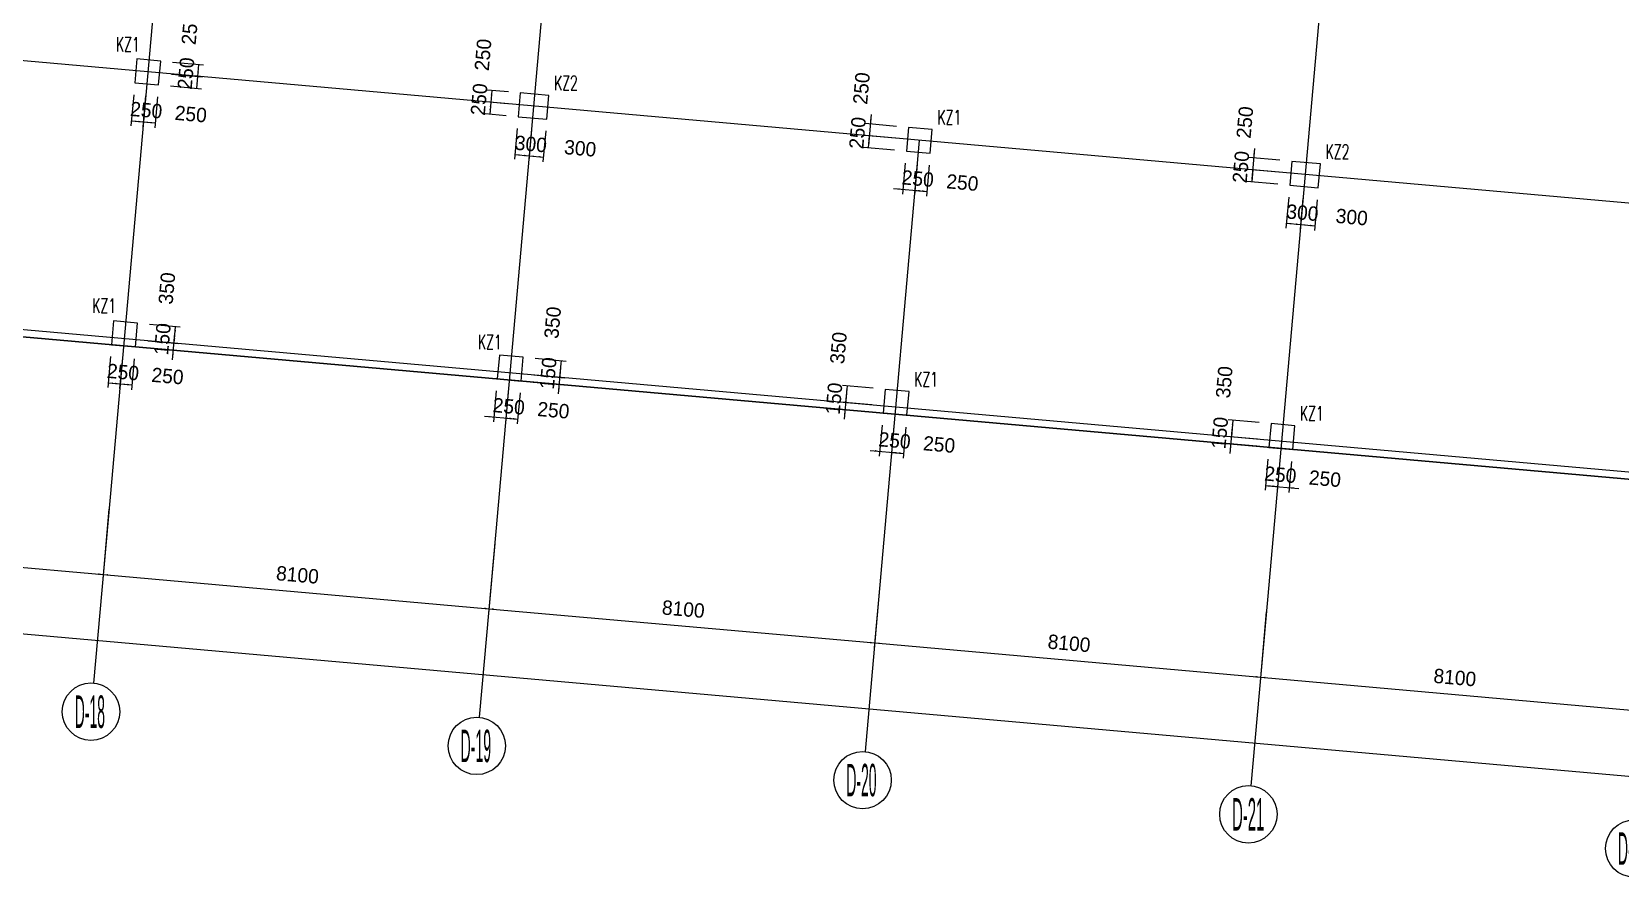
# Model space of a CAD drawing. Extents: x 387171 to 699106, y 11966 to 245688.
# Drawn here: x 605497 to 638718, y 35811 to 53493 of the extents above; entities that cross this region are included whole.
import ezdxf

# ---------------------------------------------------------------- set-up
doc = ezdxf.new("R2010")
doc.units = 0
doc.header["$LTSCALE"] = 100
doc.header["$MEASUREMENT"] = 0
for name, color, linetype in [('COLU', 7, 'Continuous'), ('DIM', 3, 'Continuous'), ('DOTE', 253, 'Continuous'), ('L-AXIS', 3, 'Continuous'), ('NUM', 7, 'Continuous')]:
    doc.layers.add(name, color=color, linetype=linetype)
doc.styles.get("Standard").update_dxf_attribs({"font": 'standard'})
doc.styles.add('tk', font='tk')
doc.dimstyles.get("Standard").update_dxf_attribs({"dimtxt": 300, "dimasz": 100, "dimexe": 100, "dimexo": 250, "dimgap": 100, "dimtad": 0, "dimtoh": 1, "dimdec": 0, "dimdsep": 46, "dimcen": 0.09, "dimclrt": 7, "dimadec": 0, "dimazin": 0, "dimtfac": 1, "dimtdec": 4, "dimtofl": 0, "dimtmove": 0, "dimatfit": 3, "dimfxl": 1, "dimtolj": 1, "dimtzin": 0, "dimarcsym": 0})

# ---------------------------------------------------------------- blocks, each defined once
blk = doc.blocks.new('*D1842')
at = {"layer": 'L-AXIS', "color": 0, "linetype": 'ByBlock', "lineweight": -2}
for p, q in [((493507, 53583), (493255, 50741)), ((493264, 50840), (658764, 36162)), ((659008, 38905), (658755, 36062))]:
    blk.add_line(p, q, dxfattribs=at)
for points in [[(493264, 50840), (493365, 50848), (493362, 50815)], [(658764, 36162), (658663, 36154), (658666, 36188)]]:
    blk.add_solid(points, dxfattribs=at)
at = {"layer": 'L-AXIS', "color": 7, "linetype": 'Continuous', "lineweight": -2, "insert": (576045, 43850), "char_height": 300, "width": 1101.67, "attachment_point": 5, "rotation": 354.9316, "style": 'tk'}
blk.add_mtext('166150', dxfattribs=at)
blk = doc.blocks.new('*D2026')
at = {"layer": 'L-AXIS', "color": 0, "linetype": 'ByBlock', "lineweight": -2}
for p, q in [((631316, 41360), (631186, 39895)), ((639385, 40645), (639255, 39180)), ((631195, 39995), (639263, 39280))]:
    blk.add_line(p, q, dxfattribs=at)
for points in [[(631195, 39995), (631296, 40003), (631293, 39970)], [(639263, 39280), (639162, 39272), (639165, 39305)]]:
    blk.add_solid(points, dxfattribs=at)
at = {"layer": 'L-AXIS', "color": 7, "linetype": 'Continuous', "lineweight": -2, "insert": (635260, 39986), "char_height": 300, "width": 775, "attachment_point": 5, "rotation": 354.9316, "style": 'tk'}
blk.add_mtext('8100', dxfattribs=at)
blk = doc.blocks.new('*D3631')
at = {"layer": 'L-AXIS', "color": 0, "linetype": 'ByBlock', "lineweight": -2}
for p, q in [((599043, 44223), (598913, 42758)), ((607111, 43507), (606981, 42042)), ((598922, 42857), (606990, 42142))]:
    blk.add_line(p, q, dxfattribs=at)
for points in [[(598922, 42857), (599023, 42865), (599020, 42832)], [(606990, 42142), (606889, 42134), (606892, 42167)]]:
    blk.add_solid(points, dxfattribs=at)
at = {"layer": 'L-AXIS', "color": 7, "linetype": 'Continuous', "lineweight": -2, "insert": (602987, 42848), "char_height": 300, "width": 775, "attachment_point": 5, "rotation": 354.9316, "style": 'tk'}
blk.add_mtext('8100', dxfattribs=at)
blk = doc.blocks.new('*D4270')
at = {"layer": 'L-AXIS', "color": 0, "linetype": 'ByBlock', "lineweight": -2}
for p, q in [((615180, 42792), (615050, 41327)), ((623248, 42076), (623118, 40611)), ((615058, 41426), (623127, 40711))]:
    blk.add_line(p, q, dxfattribs=at)
for points in [[(615058, 41426), (615160, 41434), (615157, 41401)], [(623127, 40711), (623026, 40703), (623029, 40736)]]:
    blk.add_solid(points, dxfattribs=at)
at = {"layer": 'L-AXIS', "color": 7, "linetype": 'Continuous', "lineweight": -2, "insert": (619124, 41417), "char_height": 300, "width": 775, "attachment_point": 5, "rotation": 354.9316, "style": 'tk'}
blk.add_mtext('8100', dxfattribs=at)
blk = doc.blocks.new('*D591')
at = {"layer": 'L-AXIS', "color": 0, "linetype": 'ByBlock', "lineweight": -2}
for p, q in [((623248, 42076), (623118, 40611)), ((631316, 41360), (631186, 39895)), ((623127, 40711), (631195, 39995))]:
    blk.add_line(p, q, dxfattribs=at)
for points in [[(623127, 40711), (623228, 40718), (623225, 40685)], [(631195, 39995), (631094, 39987), (631097, 40021)]]:
    blk.add_solid(points, dxfattribs=at)
at = {"layer": 'L-AXIS', "color": 7, "linetype": 'Continuous', "lineweight": -2, "insert": (627192, 40702), "char_height": 300, "width": 775, "attachment_point": 5, "rotation": 354.9316, "style": 'tk'}
blk.add_mtext('8100', dxfattribs=at)
blk = doc.blocks.new('_AXISO')
blk.add_circle((0, 0), 0.5)
blk = doc.blocks.new('*D341')
at = {"layer": 'L-AXIS', "color": 0, "linetype": 'ByBlock', "lineweight": -2}
for p, q in [((607111, 43507), (606981, 42042)), ((615180, 42792), (615050, 41327)), ((606990, 42142), (615058, 41426))]:
    blk.add_line(p, q, dxfattribs=at)
for points in [[(606990, 42142), (607091, 42150), (607088, 42116)], [(615058, 41426), (614957, 41419), (614960, 41452)]]:
    blk.add_solid(points, dxfattribs=at)
at = {"layer": 'L-AXIS', "color": 7, "linetype": 'Continuous', "lineweight": -2, "insert": (611055, 42133), "char_height": 300, "width": 775, "attachment_point": 5, "rotation": 354.9316, "style": 'tk'}
blk.add_mtext('8100', dxfattribs=at)
blk = doc.blocks.new('*D1785')
at = {"layer": 'DIM', "color": 0, "linetype": 'ByBlock', "lineweight": -2}
for p, q in [((615648, 51472), (615591, 50825)), ((615947, 51445), (615890, 50798)), ((615600, 50924), (615899, 50898))]:
    blk.add_line(p, q, dxfattribs=at)
for points in [[(615600, 50924), (615701, 50932), (615698, 50899)], [(615899, 50898), (615797, 50890), (615800, 50923)]]:
    blk.add_solid(points, dxfattribs=at)
at = {"layer": 'DIM', "color": 7, "linetype": 'Continuous', "lineweight": -2, "insert": (615936, 51145), "char_height": 300, "width": 566.67, "attachment_point": 5, "rotation": 354.9316, "style": 'tk'}
blk.add_mtext('300', dxfattribs=at)
blk = doc.blocks.new('*D2609')
at = {"layer": 'DIM', "color": 0, "linetype": 'ByBlock', "lineweight": -2}
for p, q in [((615947, 51445), (615890, 50798)), ((616246, 51419), (616189, 50771)), ((615899, 50898), (616197, 50871))]:
    blk.add_line(p, q, dxfattribs=at)
for points in [[(615899, 50898), (616000, 50905), (615997, 50872)], [(616197, 50871), (616096, 50863), (616099, 50897)]]:
    blk.add_solid(points, dxfattribs=at)
at = {"layer": 'DIM', "color": 7, "linetype": 'Continuous', "lineweight": -2, "insert": (616968, 51054), "char_height": 300, "width": 566.67, "attachment_point": 5, "rotation": 354.9316, "style": 'tk'}
blk.add_mtext('300', dxfattribs=at)
blk = doc.blocks.new('*D823')
at = {"layer": 'DIM', "color": 0, "linetype": 'ByBlock', "lineweight": -2}
for p, q in [((631602, 50804), (630954, 50861)), ((631071, 51051), (631014, 50404)), ((631580, 50555), (630932, 50612))]:
    blk.add_line(p, q, dxfattribs=at)
for points in [[(631054, 50852), (631046, 50953), (631079, 50950)], [(631032, 50603), (631039, 50502), (631006, 50505)]]:
    blk.add_solid(points, dxfattribs=at)
at = {"layer": 'DIM', "color": 7, "linetype": 'Continuous', "lineweight": -2, "insert": (630869, 51598), "char_height": 300, "width": 566.67, "attachment_point": 5, "rotation": 84.9316, "style": 'tk'}
blk.add_mtext('250', dxfattribs=at)
blk = doc.blocks.new('*D705')
at = {"layer": 'DIM', "color": 0, "linetype": 'ByBlock', "lineweight": -2}
for p, q in [((631580, 50555), (630932, 50612)), ((631032, 50603), (631010, 50354)), ((631557, 50306), (630910, 50363))]:
    blk.add_line(p, q, dxfattribs=at)
for points in [[(631032, 50603), (631039, 50502), (631006, 50505)], [(631010, 50354), (631002, 50455), (631035, 50452)]]:
    blk.add_solid(points, dxfattribs=at)
at = {"layer": 'DIM', "color": 7, "linetype": 'Continuous', "lineweight": -2, "insert": (630786, 50665), "char_height": 300, "width": 566.67, "attachment_point": 5, "rotation": 84.9316, "style": 'tk'}
blk.add_mtext('250', dxfattribs=at)
blk = doc.blocks.new('*D1545')
at = {"layer": 'DIM', "color": 0, "linetype": 'ByBlock', "lineweight": -2}
for p, q in [((631784, 50034), (631727, 49387)), ((632083, 50008), (632026, 49361)), ((631736, 49487), (632035, 49460))]:
    blk.add_line(p, q, dxfattribs=at)
for points in [[(631736, 49487), (631837, 49494), (631834, 49461)], [(632035, 49460), (631934, 49452), (631936, 49486)]]:
    blk.add_solid(points, dxfattribs=at)
at = {"layer": 'DIM', "color": 7, "linetype": 'Continuous', "lineweight": -2, "insert": (632072, 49708), "char_height": 300, "width": 566.67, "attachment_point": 5, "rotation": 354.9316, "style": 'tk'}
blk.add_mtext('300', dxfattribs=at)
blk = doc.blocks.new('*D1292')
at = {"layer": 'DIM', "color": 0, "linetype": 'ByBlock', "lineweight": -2}
for p, q in [((632083, 50008), (632026, 49361)), ((632382, 49981), (632325, 49334)), ((632035, 49460), (632333, 49434))]:
    blk.add_line(p, q, dxfattribs=at)
for points in [[(632035, 49460), (632136, 49468), (632133, 49435)], [(632333, 49434), (632232, 49426), (632235, 49459)]]:
    blk.add_solid(points, dxfattribs=at)
at = {"layer": 'DIM', "color": 7, "linetype": 'Continuous', "lineweight": -2, "insert": (633104, 49616), "char_height": 300, "width": 566.67, "attachment_point": 5, "rotation": 354.9316, "style": 'tk'}
blk.add_mtext('300', dxfattribs=at)
blk = doc.blocks.new('*D738')
at = {"layer": 'DIM', "color": 0, "linetype": 'ByBlock', "lineweight": -2}
for p, q in [((631166, 45321), (630518, 45378)), ((630618, 45369), (630587, 45021)), ((631135, 44972), (630487, 45030))]:
    blk.add_line(p, q, dxfattribs=at)
for points in [[(630618, 45369), (630625, 45268), (630592, 45271)], [(630587, 45021), (630579, 45122), (630612, 45119)]]:
    blk.add_solid(points, dxfattribs=at)
at = {"layer": 'DIM', "color": 7, "linetype": 'Continuous', "lineweight": -2, "insert": (630437, 46165), "char_height": 300, "width": 566.67, "attachment_point": 5, "rotation": 84.9316, "style": 'tk'}
blk.add_mtext('350', dxfattribs=at)
blk = doc.blocks.new('*D1806')
at = {"layer": 'DIM', "color": 0, "linetype": 'ByBlock', "lineweight": -2}
for p, q in [((630604, 45220), (630556, 44672)), ((631121, 44823), (630474, 44880)), ((631135, 44972), (630487, 45030))]:
    blk.add_line(p, q, dxfattribs=at)
for points in [[(630574, 44871), (630581, 44770), (630548, 44773)], [(630587, 45021), (630579, 45122), (630612, 45119)]]:
    blk.add_solid(points, dxfattribs=at)
at = {"layer": 'DIM', "color": 7, "linetype": 'Continuous', "lineweight": -2, "insert": (630343, 45104), "char_height": 300, "width": 476.67, "attachment_point": 5, "rotation": 84.9316, "style": 'tk'}
blk.add_mtext('150', dxfattribs=at)
blk = doc.blocks.new('*D1685')
at = {"layer": 'DIM', "color": 0, "linetype": 'ByBlock', "lineweight": -2}
for p, q in [((631348, 44552), (631291, 43904)), ((631597, 44529), (631540, 43882)), ((631300, 44004), (631549, 43982))]:
    blk.add_line(p, q, dxfattribs=at)
for points in [[(631300, 44004), (631401, 44011), (631398, 43978)], [(631549, 43982), (631448, 43974), (631451, 44007)]]:
    blk.add_solid(points, dxfattribs=at)
at = {"layer": 'DIM', "color": 7, "linetype": 'Continuous', "lineweight": -2, "insert": (631611, 44227), "char_height": 300, "width": 566.67, "attachment_point": 5, "rotation": 354.9316, "style": 'tk'}
blk.add_mtext('250', dxfattribs=at)
blk = doc.blocks.new('*D2578')
at = {"layer": 'DIM', "color": 0, "linetype": 'ByBlock', "lineweight": -2}
for p, q in [((631597, 44529), (631540, 43882)), ((631846, 44507), (631789, 43860)), ((631350, 43999), (631997, 43942))]:
    blk.add_line(p, q, dxfattribs=at)
for points in [[(631549, 43982), (631448, 43974), (631451, 44007)], [(631798, 43960), (631899, 43967), (631896, 43934)]]:
    blk.add_solid(points, dxfattribs=at)
at = {"layer": 'DIM', "color": 7, "linetype": 'Continuous', "lineweight": -2, "insert": (632543, 44144), "char_height": 300, "width": 566.67, "attachment_point": 5, "rotation": 354.9316, "style": 'tk'}
blk.add_mtext('250', dxfattribs=at)
blk = doc.blocks.new('*D2156')
at = {"layer": 'DIM', "color": 0, "linetype": 'ByBlock', "lineweight": -2}
for p, q in [((623583, 51515), (622936, 51572)), ((623053, 51763), (622995, 51115)), ((623561, 51266), (622914, 51323))]:
    blk.add_line(p, q, dxfattribs=at)
for points in [[(623035, 51563), (623027, 51664), (623061, 51662)], [(623013, 51314), (623021, 51213), (622988, 51216)]]:
    blk.add_solid(points, dxfattribs=at)
at = {"layer": 'DIM', "color": 7, "linetype": 'Continuous', "lineweight": -2, "insert": (622850, 52309), "char_height": 300, "width": 566.67, "attachment_point": 5, "rotation": 84.9316, "style": 'tk'}
blk.add_mtext('250', dxfattribs=at)
blk = doc.blocks.new('*D2107')
at = {"layer": 'DIM', "color": 0, "linetype": 'ByBlock', "lineweight": -2}
for p, q in [((623561, 51266), (622914, 51323)), ((623013, 51314), (622991, 51065)), ((623539, 51017), (622891, 51074))]:
    blk.add_line(p, q, dxfattribs=at)
for points in [[(622991, 51065), (622983, 51166), (623016, 51164)], [(623013, 51314), (623021, 51213), (622988, 51216)]]:
    blk.add_solid(points, dxfattribs=at)
at = {"layer": 'DIM', "color": 7, "linetype": 'Continuous', "lineweight": -2, "insert": (622768, 51377), "char_height": 300, "width": 566.67, "attachment_point": 5, "rotation": 84.9316, "style": 'tk'}
blk.add_mtext('250', dxfattribs=at)
blk = doc.blocks.new('*D3064')
at = {"layer": 'DIM', "color": 0, "linetype": 'ByBlock', "lineweight": -2}
for p, q in [((623766, 50746), (623708, 50098)), ((624015, 50724), (623957, 50076)), ((623518, 50215), (624166, 50158))]:
    blk.add_line(p, q, dxfattribs=at)
for points in [[(623717, 50198), (623616, 50190), (623619, 50223)], [(623966, 50176), (624067, 50183), (624064, 50150)]]:
    blk.add_solid(points, dxfattribs=at)
at = {"layer": 'DIM', "color": 7, "linetype": 'Continuous', "lineweight": -2, "insert": (624028, 50421), "char_height": 300, "width": 566.67, "attachment_point": 5, "rotation": 354.9316, "style": 'tk'}
blk.add_mtext('250', dxfattribs=at)
blk = doc.blocks.new('*D2635')
at = {"layer": 'DIM', "color": 0, "linetype": 'ByBlock', "lineweight": -2}
for p, q in [((624015, 50724), (623957, 50076)), ((624264, 50701), (624206, 50054)), ((623966, 50176), (624215, 50154))]:
    blk.add_line(p, q, dxfattribs=at)
for points in [[(623966, 50176), (624067, 50183), (624064, 50150)], [(624215, 50154), (624114, 50146), (624117, 50179)]]:
    blk.add_solid(points, dxfattribs=at)
at = {"layer": 'DIM', "color": 7, "linetype": 'Continuous', "lineweight": -2, "insert": (624961, 50338), "char_height": 300, "width": 566.67, "attachment_point": 5, "rotation": 354.9316, "style": 'tk'}
blk.add_mtext('250', dxfattribs=at)
blk = doc.blocks.new('*D3556')
at = {"layer": 'DIM', "color": 0, "linetype": 'ByBlock', "lineweight": -2}
for p, q in [((623097, 46036), (622450, 46094)), ((622549, 46085), (622518, 45736)), ((623066, 45688), (622419, 45745))]:
    blk.add_line(p, q, dxfattribs=at)
for points in [[(622549, 46085), (622557, 45984), (622524, 45987)], [(622518, 45736), (622511, 45837), (622544, 45834)]]:
    blk.add_solid(points, dxfattribs=at)
at = {"layer": 'DIM', "color": 7, "linetype": 'Continuous', "lineweight": -2, "insert": (622369, 46880), "char_height": 300, "width": 566.67, "attachment_point": 5, "rotation": 84.9316, "style": 'tk'}
blk.add_mtext('350', dxfattribs=at)
blk = doc.blocks.new('*D3508')
at = {"layer": 'DIM', "color": 0, "linetype": 'ByBlock', "lineweight": -2}
for p, q in [((622536, 45936), (622488, 45388)), ((623053, 45538), (622406, 45596)), ((623066, 45688), (622419, 45745))]:
    blk.add_line(p, q, dxfattribs=at)
for points in [[(622505, 45587), (622513, 45486), (622480, 45489)], [(622518, 45736), (622511, 45837), (622544, 45834)]]:
    blk.add_solid(points, dxfattribs=at)
at = {"layer": 'DIM', "color": 7, "linetype": 'Continuous', "lineweight": -2, "insert": (622275, 45820), "char_height": 300, "width": 476.67, "attachment_point": 5, "rotation": 84.9316, "style": 'tk'}
blk.add_mtext('150', dxfattribs=at)
blk = doc.blocks.new('*D4265')
at = {"layer": 'DIM', "color": 0, "linetype": 'ByBlock', "lineweight": -2}
for p, q in [((623280, 45267), (623223, 44620)), ((623529, 45245), (623472, 44598)), ((623032, 44737), (623680, 44680))]:
    blk.add_line(p, q, dxfattribs=at)
for points in [[(623231, 44719), (623130, 44712), (623133, 44745)], [(623480, 44697), (623581, 44705), (623579, 44672)]]:
    blk.add_solid(points, dxfattribs=at)
at = {"layer": 'DIM', "color": 7, "linetype": 'Continuous', "lineweight": -2, "insert": (623543, 44943), "char_height": 300, "width": 566.67, "attachment_point": 5, "rotation": 354.9316, "style": 'tk'}
blk.add_mtext('250', dxfattribs=at)
blk = doc.blocks.new('*D3993')
at = {"layer": 'DIM', "color": 0, "linetype": 'ByBlock', "lineweight": -2}
for p, q in [((623529, 45245), (623472, 44598)), ((623778, 45223), (623721, 44576)), ((623480, 44697), (623729, 44675))]:
    blk.add_line(p, q, dxfattribs=at)
for points in [[(623480, 44697), (623581, 44705), (623579, 44672)], [(623729, 44675), (623628, 44667), (623631, 44701)]]:
    blk.add_solid(points, dxfattribs=at)
at = {"layer": 'DIM', "color": 7, "linetype": 'Continuous', "lineweight": -2, "insert": (624475, 44860), "char_height": 300, "width": 566.67, "attachment_point": 5, "rotation": 354.9316, "style": 'tk'}
blk.add_mtext('250', dxfattribs=at)
blk = doc.blocks.new('*D3888')
at = {"layer": 'DIM', "color": 0, "linetype": 'ByBlock', "lineweight": -2}
for p, q in [((615212, 45983), (615154, 45335)), ((615461, 45961), (615403, 45313)), ((614964, 45453), (615611, 45395))]:
    blk.add_line(p, q, dxfattribs=at)
for points in [[(615163, 45435), (615062, 45427), (615065, 45460)], [(615412, 45413), (615513, 45421), (615510, 45387)]]:
    blk.add_solid(points, dxfattribs=at)
at = {"layer": 'DIM', "color": 7, "linetype": 'Continuous', "lineweight": -2, "insert": (615474, 45658), "char_height": 300, "width": 566.67, "attachment_point": 5, "rotation": 354.9316, "style": 'tk'}
blk.add_mtext('250', dxfattribs=at)
blk = doc.blocks.new('*D4737')
at = {"layer": 'DIM', "color": 0, "linetype": 'ByBlock', "lineweight": -2}
for p, q in [((615461, 45961), (615403, 45313)), ((615710, 45939), (615652, 45291)), ((615412, 45413), (615661, 45391))]:
    blk.add_line(p, q, dxfattribs=at)
for points in [[(615412, 45413), (615513, 45421), (615510, 45387)], [(615661, 45391), (615560, 45383), (615563, 45416)]]:
    blk.add_solid(points, dxfattribs=at)
at = {"layer": 'DIM', "color": 7, "linetype": 'Continuous', "lineweight": -2, "insert": (616407, 45576), "char_height": 300, "width": 566.67, "attachment_point": 5, "rotation": 354.9316, "style": 'tk'}
blk.add_mtext('250', dxfattribs=at)
blk = doc.blocks.new('*D4442')
at = {"layer": 'DIM', "color": 0, "linetype": 'ByBlock', "lineweight": -2}
for p, q in [((615994, 46315), (616641, 46258)), ((616511, 45918), (616560, 46466)), ((615981, 46166), (616628, 46108))]:
    blk.add_line(p, q, dxfattribs=at)
for points in [[(616542, 46266), (616534, 46367), (616567, 46364)], [(616529, 46117), (616536, 46016), (616503, 46019)]]:
    blk.add_solid(points, dxfattribs=at)
at = {"layer": 'DIM', "color": 7, "linetype": 'Continuous', "lineweight": -2, "insert": (616298, 46350), "char_height": 300, "width": 476.67, "attachment_point": 5, "rotation": 84.9316, "style": 'tk'}
blk.add_mtext('150', dxfattribs=at)
blk = doc.blocks.new('*D783')
at = {"layer": 'DIM', "color": 0, "linetype": 'ByBlock', "lineweight": -2}
for p, q in [((616025, 46664), (616672, 46606)), ((616542, 46266), (616573, 46615)), ((615994, 46315), (616641, 46258))]:
    blk.add_line(p, q, dxfattribs=at)
for points in [[(616573, 46615), (616581, 46514), (616547, 46517)], [(616542, 46266), (616534, 46367), (616567, 46364)]]:
    blk.add_solid(points, dxfattribs=at)
at = {"layer": 'DIM', "color": 7, "linetype": 'Continuous', "lineweight": -2, "insert": (616392, 47410), "char_height": 300, "width": 566.67, "attachment_point": 5, "rotation": 84.9316, "style": 'tk'}
blk.add_mtext('350', dxfattribs=at)
blk = doc.blocks.new('*D498')
at = {"layer": 'DIM', "color": 0, "linetype": 'ByBlock', "lineweight": -2}
for p, q in [((607629, 52177), (607572, 51529)), ((607878, 52155), (607821, 51507)), ((607581, 51629), (607830, 51607))]:
    blk.add_line(p, q, dxfattribs=at)
for points in [[(607581, 51629), (607682, 51637), (607679, 51604)], [(607830, 51607), (607729, 51599), (607731, 51632)]]:
    blk.add_solid(points, dxfattribs=at)
at = {"layer": 'DIM', "color": 7, "linetype": 'Continuous', "lineweight": -2, "insert": (607892, 51852), "char_height": 300, "width": 566.67, "attachment_point": 5, "rotation": 354.9316, "style": 'tk'}
blk.add_mtext('250', dxfattribs=at)
blk = doc.blocks.new('*D1369')
at = {"layer": 'DIM', "color": 0, "linetype": 'ByBlock', "lineweight": -2}
for p, q in [((607878, 52155), (607821, 51507)), ((608127, 52133), (608070, 51485)), ((607830, 51607), (608079, 51585))]:
    blk.add_line(p, q, dxfattribs=at)
for points in [[(607830, 51607), (607931, 51615), (607928, 51581)], [(608079, 51585), (607978, 51577), (607981, 51610)]]:
    blk.add_solid(points, dxfattribs=at)
at = {"layer": 'DIM', "color": 7, "linetype": 'Continuous', "lineweight": -2, "insert": (608824, 51770), "char_height": 300, "width": 566.67, "attachment_point": 5, "rotation": 354.9316, "style": 'tk'}
blk.add_mtext('250', dxfattribs=at)
blk = doc.blocks.new('*D1250')
at = {"layer": 'DIM', "color": 0, "linetype": 'ByBlock', "lineweight": -2}
for p, q in [((608420, 52609), (609068, 52551)), ((608946, 52311), (608968, 52560)), ((608398, 52360), (609046, 52302))]:
    blk.add_line(p, q, dxfattribs=at)
for points in [[(608968, 52560), (608976, 52459), (608943, 52462)], [(608946, 52311), (608938, 52412), (608972, 52409)]]:
    blk.add_solid(points, dxfattribs=at)
at = {"layer": 'DIM', "color": 7, "linetype": 'Continuous', "lineweight": -2, "insert": (608723, 52622), "char_height": 300, "width": 566.67, "attachment_point": 5, "rotation": 84.9316, "style": 'tk'}
blk.add_mtext('250', dxfattribs=at)
blk = doc.blocks.new('*D970')
at = {"layer": 'DIM', "color": 0, "linetype": 'ByBlock', "lineweight": -2}
for p, q in [((608443, 52858), (609090, 52800)), ((608420, 52609), (609068, 52551)), ((608968, 52560), (608990, 52809))]:
    blk.add_line(p, q, dxfattribs=at)
for points in [[(608968, 52560), (608961, 52661), (608994, 52658)], [(608990, 52809), (608998, 52708), (608965, 52711)]]:
    blk.add_solid(points, dxfattribs=at)
at = {"layer": 'DIM', "color": 7, "linetype": 'Continuous', "lineweight": -2, "insert": (608806, 53555), "char_height": 300, "width": 566.67, "attachment_point": 5, "rotation": 84.9316, "style": 'tk'}
blk.add_mtext('250', dxfattribs=at)
blk = doc.blocks.new('*D1736')
at = {"layer": 'DIM', "color": 0, "linetype": 'ByBlock', "lineweight": -2}
for p, q in [((607143, 46698), (607086, 46051)), ((607392, 46676), (607335, 46029)), ((607095, 46150), (607344, 46128))]:
    blk.add_line(p, q, dxfattribs=at)
for points in [[(607095, 46150), (607196, 46158), (607193, 46125)], [(607344, 46128), (607243, 46121), (607246, 46154)]]:
    blk.add_solid(points, dxfattribs=at)
at = {"layer": 'DIM', "color": 7, "linetype": 'Continuous', "lineweight": -2, "insert": (607406, 46374), "char_height": 300, "width": 566.67, "attachment_point": 5, "rotation": 354.9316, "style": 'tk'}
blk.add_mtext('250', dxfattribs=at)
blk = doc.blocks.new('*D1684')
at = {"layer": 'DIM', "color": 0, "linetype": 'ByBlock', "lineweight": -2}
for p, q in [((607392, 46676), (607335, 46029)), ((607641, 46654), (607584, 46007)), ((607344, 46128), (607593, 46106))]:
    blk.add_line(p, q, dxfattribs=at)
for points in [[(607344, 46128), (607445, 46136), (607442, 46103)], [(607593, 46106), (607492, 46099), (607495, 46132)]]:
    blk.add_solid(points, dxfattribs=at)
at = {"layer": 'DIM', "color": 7, "linetype": 'Continuous', "lineweight": -2, "insert": (608338, 46291), "char_height": 300, "width": 566.67, "attachment_point": 5, "rotation": 354.9316, "style": 'tk'}
blk.add_mtext('250', dxfattribs=at)
blk = doc.blocks.new('*D2577')
at = {"layer": 'DIM', "color": 0, "linetype": 'ByBlock', "lineweight": -2}
for p, q in [((608443, 46633), (608491, 47181)), ((607912, 46881), (608560, 46824)), ((607926, 47031), (608573, 46973))]:
    blk.add_line(p, q, dxfattribs=at)
for points in [[(608474, 46982), (608466, 47083), (608499, 47080)], [(608460, 46833), (608468, 46731), (608435, 46734)]]:
    blk.add_solid(points, dxfattribs=at)
at = {"layer": 'DIM', "color": 7, "linetype": 'Continuous', "lineweight": -2, "insert": (608230, 47065), "char_height": 300, "width": 476.67, "attachment_point": 5, "rotation": 84.9316, "style": 'tk'}
blk.add_mtext('150', dxfattribs=at)
blk = doc.blocks.new('*D2155')
at = {"layer": 'DIM', "color": 0, "linetype": 'ByBlock', "lineweight": -2}
for p, q in [((607957, 47379), (608604, 47322)), ((608474, 46982), (608504, 47331)), ((607926, 47031), (608573, 46973))]:
    blk.add_line(p, q, dxfattribs=at)
for points in [[(608504, 47331), (608512, 47229), (608479, 47232)], [(608474, 46982), (608466, 47083), (608499, 47080)]]:
    blk.add_solid(points, dxfattribs=at)
at = {"layer": 'DIM', "color": 7, "linetype": 'Continuous', "lineweight": -2, "insert": (608324, 48126), "char_height": 300, "width": 566.67, "attachment_point": 5, "rotation": 84.9316, "style": 'tk'}
blk.add_mtext('350', dxfattribs=at)
blk = doc.blocks.new('*D3055')
at = {"layer": 'DIM', "color": 0, "linetype": 'ByBlock', "lineweight": -2}
for p, q in [((615465, 52235), (615021, 52274)), ((615121, 52265), (615099, 52016)), ((615443, 51986), (614999, 52025))]:
    blk.add_line(p, q, dxfattribs=at)
for points in [[(615121, 52265), (615129, 52164), (615095, 52167)], [(615099, 52016), (615091, 52117), (615124, 52114)]]:
    blk.add_solid(points, dxfattribs=at)
at = {"layer": 'DIM', "color": 7, "linetype": 'Continuous', "lineweight": -2, "insert": (614936, 53011), "char_height": 300, "width": 566.67, "attachment_point": 5, "rotation": 84.9316, "style": 'tk'}
blk.add_mtext('250', dxfattribs=at)
blk = doc.blocks.new('*D1138')
at = {"layer": 'DIM', "color": 0, "linetype": 'ByBlock', "lineweight": -2}
for p, q in [((615443, 51986), (614999, 52025)), ((615099, 52016), (615077, 51767)), ((615421, 51737), (614977, 51776))]:
    blk.add_line(p, q, dxfattribs=at)
for points in [[(615077, 51767), (615069, 51868), (615102, 51865)], [(615099, 52016), (615106, 51915), (615073, 51918)]]:
    blk.add_solid(points, dxfattribs=at)
at = {"layer": 'DIM', "color": 7, "linetype": 'Continuous', "lineweight": -2, "insert": (614853, 52079), "char_height": 300, "width": 566.67, "attachment_point": 5, "rotation": 84.9316, "style": 'tk'}
blk.add_mtext('250', dxfattribs=at)

msp = doc.modelspace()

# ---------------------------------------------------------------- linework, layer by layer
at = {"color": 6, "lineweight": 30}
msp.add_lwpolyline([(476181.3, 232428.8), (494258.1, 233154.4), (494258.1, 231537.9), (540808.1, 231537.9), (540808.1, 232387.9), (590208.1, 232387.9), (590208.1, 232187.9), (593108.1, 232187.9), (593108.1, 230737.9), (608058.1, 230737.9), (608058.1, 231687.9), (648158.1, 231687.9), (648158.1, 230737.9), (657058.1, 230737.9), (657158.1, 196187.9), (658248.2, 196187.9), (663075.9, 83077.9), (659946, 47787.8), (654318.1, 48286.9), (653832.2, 42808.4), (496133.5, 56794.9), (482757.4, 68610.1), (476181.3, 232428.8)], dxfattribs=at)
at = {"layer": 'COLU'}
for points in [[(607651.3, 52425.9), (608149.3, 52381.7), (608193.5, 52879.7), (607695.5, 52923.9)], [(615669.8, 51714.7), (616267.5, 51661.7), (616311.6, 52159.7), (615714, 52212.7)], [(623787.9, 50994.7), (624286, 50950.5), (624330.2, 51448.6), (623832.1, 51492.7)], [(631806.5, 50283.5), (632404.1, 50230.5), (632448.3, 50728.6), (631850.6, 50781.6)], [(607165.4, 46947.4), (607663.4, 46903.2), (607707.6, 47401.2), (607209.6, 47445.4)], [(615233.7, 46231.8), (615731.8, 46187.6), (615775.9, 46685.7), (615277.9, 46729.8)], [(623302.1, 45516.2), (623800.1, 45472), (623844.3, 45970.1), (623346.2, 46014.2)], [(631370.4, 44800.6), (631868.4, 44756.4), (631912.6, 45254.5), (631414.6, 45298.7)]]:
    msp.add_lwpolyline(points, close=True, dxfattribs=at)
at = {"layer": 'DOTE'}
for p, q in [((612569.3, 105047.1), (607133.4, 43756.3)), ((620637.6, 104331.5), (615201.7, 43040.7)), ((636774.3, 102900.4), (631338.3, 41609.5)), ((662308.9, 47829.2), (489036.8, 63196.9)), ((661814.2, 42251.1), (496111.9, 56947.4)), ((624059.1, 51221.6), (623270, 42325.1))]:
    msp.add_line(p, q, dxfattribs=at)
at = {"layer": 'L-AXIS'}
for p, q in [((607133.4, 43756.3), (606788.7, 39870.6)), ((615201.7, 43040.7), (614857.1, 39155.1)), ((623270, 42325.1), (622925.4, 38439.5)), ((631338.3, 41609.5), (630993.7, 37723.9))]:
    msp.add_line(p, q, dxfattribs=at)

# ---------------------------------------------------------------- block references
ref = msp.add_blockref('_AXISO', (606735.7, 39273), dxfattribs=dict(at, xscale=1199.999999999997, yscale=1200, rotation=359.999645787379))
ref.add_attrib('A', 'D-18', (606396.3, 38933.6), dxfattribs={"height": 678.82, "style": 'tk', "width": 0.320988})
ref = msp.add_blockref('_AXISO', (614804.1, 38557.4), dxfattribs=dict(at, xscale=1199.999999999997, yscale=1200, rotation=359.999645787379))
ref.add_attrib('A', 'D-19', (614464.6, 38218), dxfattribs={"height": 678.82, "style": 'tk', "width": 0.325})
ref = msp.add_blockref('_AXISO', (622872.4, 37841.8), dxfattribs=dict(at, xscale=1199.999999999997, yscale=1200, rotation=359.999645787379))
ref.add_attrib('A', 'D-20', (622533, 37502.4), dxfattribs={"height": 678.82, "style": 'tk', "width": 0.320988})
ref = msp.add_blockref('_AXISO', (630940.7, 37126.2), dxfattribs=dict(at, xscale=1199.999999999997, yscale=1200, rotation=359.999645787379))
ref.add_attrib('A', 'D-21', (630601.3, 36786.8), dxfattribs={"height": 678.82, "style": 'tk', "width": 0.342105})
ref = msp.add_blockref('_AXISO', (639009, 36410.6), dxfattribs=dict(at, xscale=1199.999999999997, yscale=1200, rotation=359.999645787379))
ref.add_attrib('A', 'D-22', (638669.6, 36071.2), dxfattribs={"height": 678.82, "style": 'tk', "width": 0.320988})

# ---------------------------------------------------------------- texts
at = {"layer": 'NUM', "color": 200, "width": 0.7}
for s, p in [('KZ1', (607254.8, 53083.2)), ('KZ2', (616418.3, 52272.1)), ('KZ1', (624436.2, 51554.6)), ('KZ2', (632554.4, 50834.6)), ('KZ1', (606760.3, 47615)), ('KZ1', (614825.8, 46857.7)), ('KZ1', (623950.3, 46076.1)), ('KZ1', (632018.7, 45360.5))]:
    msp.add_text(s, height=300, dxfattribs=at).set_placement(p)

# ---------------------------------------------------------------- dimensions: what is measured, and where the dimension line sits
at = {"layer": 'DIM', "color": 200}
for p1, p2, distance, picture, middle in [((608171.4, 52630.7), (608193.5, 52879.7), -800, '*D970', (608760.6, 53048.4)), ((615714, 52212.7), (615691.9, 51963.7), -595.6, '*D3055', (614891, 52504.7)), ((608149.3, 52381.7), (608171.4, 52630.7), -800, '*D1250', (608677.9, 52115.9)), ((623832.1, 51492.7), (623810, 51243.7), -800, '*D2156', (622805.5, 51802.7)), ((607651.3, 52425.9), (607900.3, 52403.8), -800, '*D498', (607385.5, 51897.3)), ((607900.3, 52403.8), (608149.3, 52381.7), -800, '*D1369', (608318, 51814.6)), ((631850.6, 50781.6), (631828.6, 50532.5), -800, '*D823', (630824, 51091.5)), ((615670.4, 51721), (615969.2, 51694.5), -800, '*D1785', (615404.6, 51192.4)), ((615969.2, 51694.5), (616268, 51668), -800, '*D2609', (616436.7, 51100.9)), ((623810, 51243.7), (623787.9, 50994.7), -800, '*D2107', (622722.8, 50870.2)), ((623787.9, 50994.7), (624037, 50972.6), -800, '*D3064', (623522.1, 50466.1)), ((624037, 50972.6), (624286, 50950.5), -800, '*D2635', (624454.6, 50383.4)), ((631828.6, 50532.5), (631806.5, 50283.5), -800, '*D705', (630741.3, 50159.1)), ((631806.5, 50283.5), (632105.3, 50257), -800, '*D1545', (631540.7, 49754.9)), ((632105.3, 50257), (632404.1, 50230.5), -800, '*D1292', (632572.8, 49663.4)), ((607676.7, 47052.6), (607707.6, 47401.2), -800, '*D2155', (608274.7, 47569.9)), ((615745, 46337), (615775.9, 46685.7), -800, '*D783', (616343.1, 46854.3)), ((607663.4, 46903.2), (607676.7, 47052.6), -800, '*D2577', (608193.4, 46653.5)), ((623346.2, 46014.2), (623315.3, 45665.6), -800, '*D3556', (622319.6, 46324.2)), ((607165.4, 46947.4), (607414.4, 46925.3), -800, '*D1736', (606899.6, 46418.8)), ((607414.4, 46925.3), (607663.4, 46903.2), -800, '*D1684', (607832.1, 46336.1)), ((615731.8, 46187.6), (615745, 46337), -800, '*D4442', (616261.8, 45937.9)), ((615233.7, 46231.8), (615482.7, 46209.7), -800, '*D3888', (614967.9, 45703.2)), ((615482.7, 46209.7), (615731.8, 46187.6), -800, '*D4737', (615900.4, 45620.5)), ((631414.6, 45298.7), (631383.6, 44950), -800, '*D738', (630387.9, 45608.6)), ((623315.3, 45665.6), (623302.1, 45516.2), -800, '*D3508', (622238.3, 45407.8)), ((623302.1, 45516.2), (623551.1, 45494.1), -800, '*D4265', (623036.2, 44987.6)), ((623551.1, 45494.1), (623800.1, 45472), -800, '*D3993', (623968.7, 44904.9)), ((631383.6, 44950), (631370.4, 44800.6), -800, '*D1806', (630306.6, 44692.2)), ((631370.4, 44800.6), (631619.4, 44778.5), -800, '*D1685', (631104.6, 44272)), ((631619.4, 44778.5), (631868.4, 44756.4), -800, '*D2578', (632037.1, 44189.3))]:
    dim = msp.add_aligned_dim(p1=p1, p2=p2, distance=distance, dimstyle='Standard', dxfattribs=at)
    dim.commit()
    dim.dimension.update_dxf_attribs({"geometry": picture, "text_midpoint": middle})
dim = msp.add_linear_dim(base=(615076.6, 51767.3), p1=(615691.9, 51963.7), p2=(615669.8, 51714.7), angle=84.93165, dimstyle='Standard', dxfattribs=at)
dim.commit()
dim.dimension.update_dxf_attribs({"geometry": '*D1138', "text_midpoint": (614808.3, 51572.2)})
at = {"layer": 'L-AXIS'}
for base, p1, p2, picture, middle in [((658764.3, 36162.1), (493529.3, 53831.9), (659029.6, 39153.6), '*D1842', (576045.1, 43849.9)), ((606990.2, 42141.9), (599065, 44471.9), (607133.4, 43756.3), '*D3631', (602986.9, 42848.3)), ((615058.5, 41426.3), (607133.4, 43756.3), (615201.7, 43040.7), '*D341', (611055.3, 42132.7)), ((623126.8, 40710.7), (615201.7, 43040.7), (623270, 42325.1), '*D4270', (619123.6, 41417.1)), ((631195.2, 39995.1), (623270, 42325.1), (631338.3, 41609.5), '*D591', (627191.9, 40701.5)), ((639263.5, 39279.5), (631338.3, 41609.5), (639406.7, 40893.9), '*D2026', (635260.2, 39985.9))]:
    dim = msp.add_linear_dim(base=base, p1=p1, p2=p2, angle=354.93165, dimstyle='Standard', dxfattribs=at)
    dim.commit()
    dim.dimension.update_dxf_attribs({"geometry": picture, "text_midpoint": middle})

doc.saveas('drawing.dxf')
